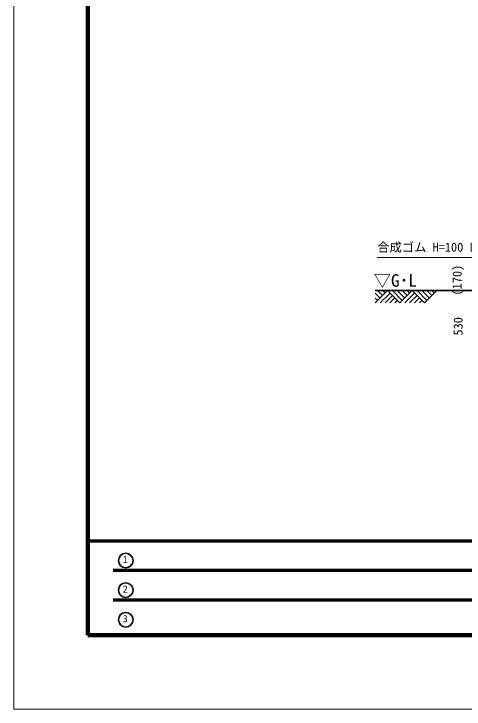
# Model space of a CAD drawing. Units: millimetres, scale not verified. Extents: x 0 to 16800, y 0 to 11880.
# Drawn here: x 0 to 3654, y 0 to 5641 of the extents above; entities that cross this region are included whole.
import ezdxf
from ezdxf.enums import TextEntityAlignment as Align

# ---------------------------------------------------------------- set-up
doc = ezdxf.new("R2010")
doc.units = ezdxf.units.MM
doc.header["$LTSCALE"] = 40
for name, color, linetype, lineweight in [('D-STR-DIM', 7, 'Continuous', 13), ('D-STR-GL', 1, 'Continuous', 35), ('D-STR-HTXT', 7, 'Continuous', 13), ('D-STR-STR1', 4, 'Continuous', 13), ('D-TTL-FRAM', 7, 'Continuous', 70), ('D-TTL-TXT', 7, 'Continuous', 35), ('V-nasSTD', 5, 'Continuous', 13)]:
    doc.layers.add(name, color=color, linetype=linetype, lineweight=lineweight)
doc.layers.add('D-STR-TXT', color=7, linetype='Continuous')
doc.styles.add('ＭＳ ゴシック', font='')
doc.styles.get('ＭＳ ゴシック').set_extended_font_data('MS Gothic')

msp = doc.modelspace()

# ---------------------------------------------------------------- linework, layer by layer
at = {"layer": 'D-STR-GL'}
msp.add_line((2932.66, 3395.79), (4259.28, 3395.79), dxfattribs=at)
at = {"layer": 'D-STR-HTXT'}
msp.add_line((4238.61, 3664.55), (2948.21, 3664.55), dxfattribs=at)
at = {"layer": 'D-STR-STR1'}
for p, q in [((2932.66, 3295.79), (3032.66, 3395.79)), ((2951.46, 3395.79), (2992.06, 3355.19)), ((2991.06, 3395.79), (3011.86, 3374.99)), ((3032.66, 3395.79), (3132.66, 3295.79)), ((3072.26, 3395.79), (3152.46, 3315.59)), ((3111.86, 3395.79), (3172.26, 3335.39)), ((3132.66, 3295.79), (3232.66, 3395.79)), ((3151.46, 3395.79), (3192.06, 3355.19)), ((3191.06, 3395.79), (3211.86, 3374.99)), ((3232.66, 3395.79), (3332.66, 3295.79)), ((3272.26, 3395.79), (3352.46, 3315.59)), ((3311.86, 3395.79), (3372.26, 3335.39)), ((3332.66, 3295.79), (3432.66, 3395.79)), ((3351.46, 3395.79), (3392.06, 3355.19)), ((3391.06, 3395.79), (3411.86, 3374.99)), ((2932.66, 3374.99), (2972.26, 3335.39)), ((2932.66, 3335.39), (2952.46, 3315.59)), ((2972.26, 3295.79), (3052.46, 3375.99)), ((3011.86, 3295.79), (3072.26, 3356.19)), ((3051.46, 3295.79), (3092.06, 3336.39)), ((3172.26, 3295.79), (3252.46, 3375.99)), ((3211.86, 3295.79), (3272.26, 3356.19)), ((3251.46, 3295.79), (3292.06, 3336.39)), ((3091.06, 3295.79), (3111.86, 3316.59)), ((3291.06, 3295.79), (3311.86, 3316.59))]:
    msp.add_line(p, q, dxfattribs=at)
at = {"layer": 'D-TTL-FRAM'}
for p, q in [((600, 1364.88), (16200, 1364.88)), ((4518.45, 1124.88), (806.8, 1124.88)), ((4518.45, 884.88), (806.8, 884.88))]:
    msp.add_line(p, q, dxfattribs=at)
at = {"layer": 'D-TTL-TXT'}
for centre in [(907.97, 1205.06), (907.97, 965.06), (907.97, 725.06)]:
    msp.add_circle(centre, 59.22, dxfattribs=at)
at = {"layer": 'V-nasSTD'}
msp.add_lwpolyline([(0, 0), (0, 11880), (16800, 11880), (16800, 0)], close=True, dxfattribs=at)
at = {"layer": 'V-nasSTD', "color": 3, "lineweight": 140}
msp.add_lwpolyline([(600, 600), (600, 11280), (16200, 11280), (16200, 600)], close=True, dxfattribs=at)

# ---------------------------------------------------------------- texts
at = {"layer": 'D-STR-DIM', "style": 'ＭＳ ゴシック'}
for s, p in [('(170)', (3596.46, 3480.79)), ('530', (3604.84, 3105.79))]:
    msp.add_text(s, height=73.31, rotation=90, dxfattribs=at).set_placement(p, align=Align.MIDDLE_CENTER)
at = {"layer": 'D-STR-HTXT', "style": 'ＭＳ ゴシック'}
msp.add_text('合成ゴム H=100 L=150', height=73.31, dxfattribs=at).set_placement((2948.21, 3784.55), align=Align.TOP_LEFT)
at = {"layer": 'D-STR-TXT', "style": 'ＭＳ ゴシック'}
msp.add_text('▽G･L', height=102.6, dxfattribs=at).set_placement((2920.6, 3395.79), align=Align.BOTTOM_LEFT)
at = {"layer": 'D-TTL-TXT', "style": 'ＭＳ ゴシック'}
for s, p in [('1', (883.53, 1167.04)), ('2', (883.53, 927.04)), ('3', (883.53, 687.04))]:
    msp.add_text(s, height=58.65, dxfattribs=at).set_placement(p, align=Align.BOTTOM_LEFT)

doc.saveas('drawing.dxf')
